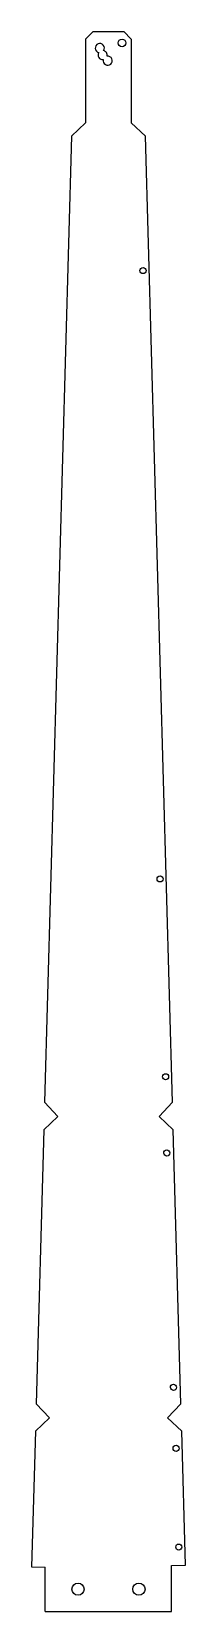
# Model space of a CAD drawing. Header units: millimetres. Extents: x 56 to 157, y -251 to 787.
import ezdxf
from ezdxf.lldxf.tags import DXFTag

# ---------------------------------------------------------------- set-up
doc = ezdxf.new("R2010")
doc.units = ezdxf.units.MM
doc.layers.add('DV1_0', color=7, linetype='Continuous')
tags = doc.linetypes.add('HIDDEN2', pattern=[4.7625, 3.175, -1.5875]).pattern_tags.tags
tags[6:7] = [DXFTag(74, 4), DXFTag(75, 0), DXFTag(340, '0'), DXFTag(46, 0.0), DXFTag(50, 0.0), DXFTag(44, 0.0), DXFTag(45, 0.0)]
tags[4:5] = [DXFTag(74, 4), DXFTag(75, 0), DXFTag(340, '0'), DXFTag(46, 0.0), DXFTag(50, 0.0), DXFTag(44, 0.0), DXFTag(45, 0.0)]

msp = doc.modelspace()

# ---------------------------------------------------------------- linework, layer by layer
at = {"layer": 'DV1_0', "color": 7, "linetype": 'Continuous'}
for p, q in [((91.1, 782), (96.1, 787)), ((91.1, 782), (91.1, 727)), ((96.1, 787), (116.1, 787)), ((116.1, 787), (121.1, 782)), ((121.1, 782), (121.1, 727)), ((91.1, 727), (81.9, 718.3)), ((91.1, 727), (91.1, 727)), ((91.1, 727), (91.1, 727)), ((91.1, 727), (91.1, 727)), ((121.1, 727), (121.1, 727)), ((121.1, 727), (121.1, 727)), ((121.1, 727), (121.1, 727)), ((130.4, 718.3), (121.1, 727)), ((81.9, 718.3), (64.1, 83.4)), ((148.1, 83.4), (130.4, 718.3)), ((64.1, 83.4), (72.9, 74.1)), ((139.4, 74.1), (148.1, 83.4)), ((72.9, 74.1), (63.6, 65.4)), ((72.9, 74.1), (72.9, 74.1)), ((72.9, 74.1), (72.9, 74.1)), ((72.9, 74.1), (72.9, 74.1)), ((72.9, 74.1), (72.9, 74.1)), ((72.9, 74.1), (72.9, 74.1)), ((139.4, 74.1), (139.4, 74.1)), ((139.4, 74.1), (139.4, 74.1)), ((139.4, 74.1), (139.4, 74.1)), ((139.4, 74.1), (139.4, 74.1)), ((139.4, 74.1), (139.4, 74.1)), ((148.6, 65.4), (139.4, 74.1)), ((63.6, 65.4), (58.6, -114.7)), ((153.7, -114.7), (148.6, 65.4)), ((67.4, -124), (58.1, -132.7)), ((58.6, -114.7), (67.4, -124)), ((67.4, -124), (67.4, -124)), ((67.4, -124), (67.4, -124)), ((67.4, -124), (67.4, -124)), ((67.4, -124), (67.4, -124)), ((67.4, -124), (67.4, -124)), ((144.9, -124), (153.7, -114.7)), ((144.9, -124), (144.9, -124)), ((144.9, -124), (144.9, -124)), ((144.9, -124), (144.9, -124)), ((144.9, -124), (144.9, -124)), ((144.9, -124), (144.9, -124)), ((154.2, -132.7), (144.9, -124)), ((58.1, -132.7), (55.6, -221.8)), ((156.6, -220.8), (154.2, -132.7)), ((55.6, -221.8), (64.6, -222.1)), ((64.6, -251.2), (64.6, -222.1)), ((64.6, -222.1), (64.6, -222.1)), ((64.6, -222.1), (64.6, -222.1)), ((147.6, -221.1), (156.6, -220.8)), ((147.6, -222.1), (147.6, -221.1)), ((147.6, -221.1), (147.6, -221.1)), ((147.6, -251.2), (147.6, -222.1)), ((147.6, -222.1), (147.6, -222.1)), ((64.6, -251.2), (147.6, -251.2))]:
    msp.add_line(p, q, dxfattribs=at)
at = {"layer": 'DV1_0', "color": 7, "linetype": 'HIDDEN2'}
msp.add_line((143, 48.7), (143, 48.7), dxfattribs=at)
at = {"layer": 'DV1_0', "color": 7, "linetype": 'Continuous'}
for centre, radius in [((115, 779.6), 2.5), ((128.8, 630), 2), ((140, 230.2), 2), ((143.6, 100.2), 2), ((150.5, -144), 2), ((152.3, -208.9), 2), ((86.1, -236.6), 4), ((126.1, -236.6), 4)]:
    msp.add_circle(centre, radius, dxfattribs=at)
for centre, start, end in [((100.4, 776.2), 326.8874, 258.1126), ((102.3, 771.6), 146.8874, 277.1126), ((105.6, 767.9), 165.8874, 97.1126), ((102.3, 771.6), 345.8874, 78.1126)]:
    msp.add_arc(centre, 3, start, end, dxfattribs=at)
for centre in [(144.4, 50.1), (148.8, -103.9)]:
    msp.add_ellipse(centre, major_axis=(-1.45, 1.37), ratio=0.999219, dxfattribs=at)

doc.saveas('drawing.dxf')
